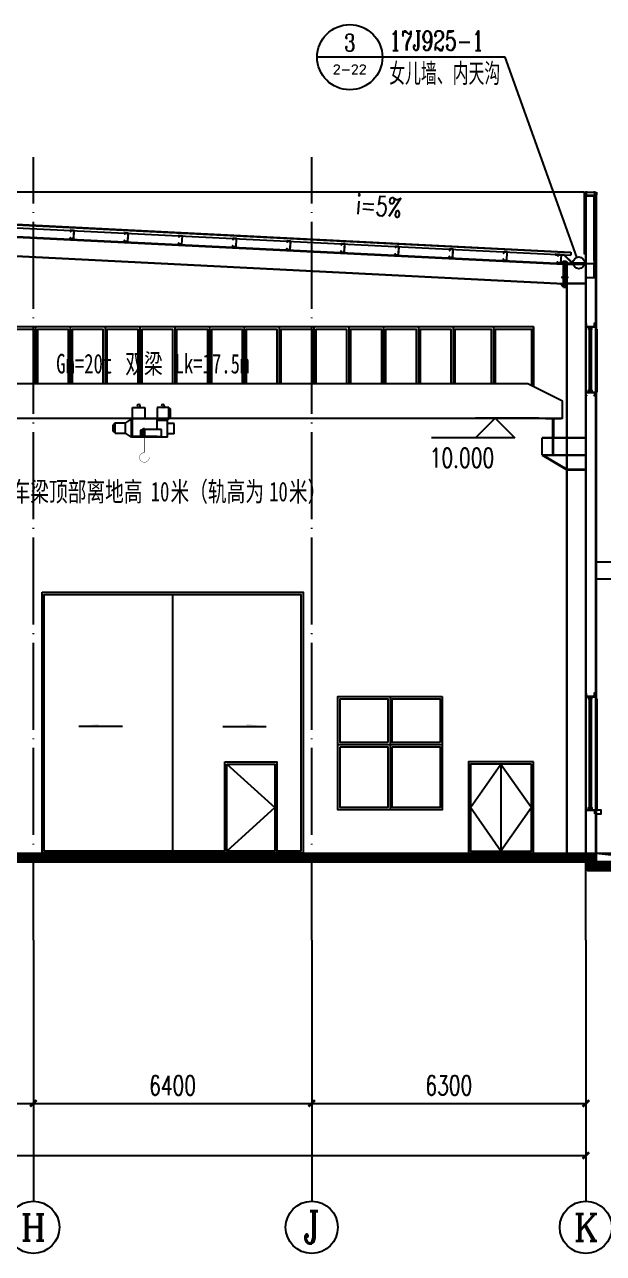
# Model space of a CAD drawing. Extents: x 1900113 to 2270874, y 17288394 to 17931430.
# Drawn here: x 2237891 to 2251197, y 17372442 to 17400693 of the extents above; entities that cross this region are included whole.
import ezdxf
from ezdxf.enums import TextEntityAlignment as Align

# ---------------------------------------------------------------- set-up
doc = ezdxf.new("R2010")
doc.units = 0
doc.header["$LTSCALE"] = 1000
doc.header["$MEASUREMENT"] = 0
doc.linetypes.add('DOTE', pattern=[2.42, 2, -0.2, 0.02, -0.2])
doc.layers.get('Defpoints').update_dxf_attribs({"color": 250})
for name, color, linetype in [('0 - 立面线', 7, 'Continuous'), ('AXIS_TEXT', 7, 'Continuous'), ('AXIS_外部', 171, 'Continuous'), ('COLUMN', 2, 'Continuous'), ('DIM_IDEN', 171, 'Continuous'), ('DOTE', 1, 'DOTE'), ('PUB_DIM', 161, 'Continuous'), ('PUB_TEXT', 7, 'Continuous'), ('WALL', 9, 'Continuous'), ('WINDOW', 140, 'Continuous'), ('YS', 130, 'Continuous'), ('梁柱', 3, 'Continuous'), ('窗', 132, 'Continuous'), ('立面线条', 7, 'Continuous')]:
    doc.layers.add(name, color=color, linetype=linetype)
doc.styles.add('_TCH_AXIS', font='COMPLEX', dxfattribs={"bigfont": 'GBCBIG'})
doc.styles.add('_TCH_DIM', font='SIMPLEX', dxfattribs={"bigfont": 'GBCBIG'})
doc.styles.add('_TCH_DIM_T3', font='SIMPLEX', dxfattribs={"width": 0.705882, "bigfont": 'GBCBIG'})
doc.styles.add('_TCH_LABEL', font='COMPLEX', dxfattribs={"bigfont": 'GBCBIG'})
doc.styles.add('COMPLEX', font='COMPLEX')
doc.styles.add('HT', font='simhei.ttf', dxfattribs={"width": 0.7})
doc.dimstyles.new('_TCH_ARCH&&150', dxfattribs={"dimtxt": 446.25, "dimasz": 150, "dimexe": 375, "dimexo": 450, "dimgap": 189.375, "dimtad": 1, "dimdec": 0, "dimzin": 0, "dimdsep": 46, "dimtxsty": '_TCH_DIM_T3', "dimblk": 'ARCHTICK', "dimcen": 0.09, "dimclrt": 7, "dimazin": 2, "dimtfac": 1, "dimtdec": 0, "dimtix": 1, "dimtmove": 2, "dimatfit": 3, "dimfxl": 0, "dimtolj": 1, "dimtzin": 0, "dimarcsym": 0})

# ---------------------------------------------------------------- blocks, each defined once
blk = doc.blocks.new('A$C6E6B7AEC')
at = {"layer": 'YS'}
for p, q in [((0, 0), (0, 75)), ((0, 75), (20, 75)), ((2, 2), (2, 72)), ((2, 72), (20, 72)), ((198, 2), (2, 2)), ((20, 72), (20, 75)), ((180, 75), (200, 75)), ((180, 72), (180, 75)), ((180, 72), (198, 72)), ((198, 72), (198, 2)), ((200, 75), (200, 0)), ((200, 0), (0, 0))]:
    blk.add_line(p, q, dxfattribs=at)
blk = doc.blocks.new('A$C25862AEB')
at = {"layer": 'YS'}
for p, q in [((200, 75), (0, 75)), ((0, 75), (0, 0)), ((0, 0), (20, 0)), ((198, 72), (2, 72)), ((2, 72), (2, 2)), ((2, 2), (20, 2)), ((205, 81), (5, 81)), ((5, 81), (5, 75)), ((205, 75), (5, 75)), ((20, 2), (20, 0)), ((180, 2), (198, 2)), ((180, 2), (180, 0)), ((180, 0), (200, 0)), ((198, 2), (198, 72)), ((200, 0), (200, 75))]:
    blk.add_line(p, q, dxfattribs=at)
blk = doc.blocks.new('A$C53AF4E09')
at = {"layer": 'COLUMN'}
blk.add_hatch(color=256, dxfattribs=at).paths.add_polyline_path([(350, 450), (0, 450), (0, 440), (170, 440), (170, 10), (0, 10), (0, 0), (350, 0), (350, 10), (180, 10), (180, 440), (350, 440)])
blk.add_lwpolyline([(0, 440), (0, 450), (350, 450), (350, 440), (180, 440), (180, 10), (350, 10), (350, 0), (0, 0), (0, 10), (170, 10), (170, 440)], close=True, dxfattribs=at)
blk = doc.blocks.new('A$C1CF62CEA')
at = {"color": 7}
for p, q in [((448, 1264), (731, 1264)), ((448, 1007), (448, 1264)), ((731, 1264), (731, 1007)), ((1279, 1264), (1012, 1264)), ((1012, 1264), (1012, 1007)), ((1279, 1007), (1279, 1264)), ((1279, 1264), (1318, 1226)), ((1318, 1044), (1318, 1226)), ((47, 913), (0, 867)), ((0, 723), (0, 867)), ((47, 677), (47, 913)), ((47, 913), (282, 913)), ((424, 1007), (282, 913)), ((282, 677), (282, 913)), ((1012, 1007), (424, 1007)), ((424, 583), (424, 1007)), ((448, 599), (448, 1007)), ((1012, 1007), (1279, 1007)), ((1012, 756), (1012, 1007)), ((1012, 975), (1247, 975)), ((1247, 583), (1247, 975)), ((1404, 897), (1247, 897)), ((1279, 1007), (1318, 1044)), ((1404, 662), (1404, 897)), ((47, 677), (0, 723)), ((47, 677), (282, 677)), ((424, 583), (282, 677)), ((1247, 583), (424, 583)), ((679, 599), (448, 599)), ((679, 744), (632, 744)), ((632, 744), (632, 599)), ((718, 779), (679, 756)), ((679, 756), (679, 583)), ((718, 779), (718, 583)), ((1110, 756), (718, 756)), ((718, 756), (718, 599)), ((1012, 599), (718, 599)), ((1012, 599), (1110, 599)), ((1110, 599), (1110, 756)), ((1404, 662), (1247, 662))]:
    blk.add_line(p, q, dxfattribs=at)
at = {"color": 7, "linetype": 'ByBlock', "const_width": 7.84}
blk.add_lwpolyline([(830, 116, -2.414214), (718, 227), (718, 583)], format="xyb", dxfattribs=at)
at = {"color": 7, "extrusion": (0, 0, -1)}
for centre in [(589, 1299), (1145, 1299)]:
    blk.add_ellipse(centre, major_axis=(24.4, 24.4), ratio=1, start_param=3.926991, end_param=10.210176, dxfattribs=at)
blk = doc.blocks.new('A$C6EE6551E')
at = {"layer": 'COLUMN'}
blk.add_hatch(color=256, dxfattribs=at).paths.add_polyline_path([(5, 195), (75, 200), (77, 175), (82, 175), (80, 205), (0, 200), (13, 0), (93, 5), (91, 35), (86, 35), (88, 10), (18, 5)])
blk.add_lwpolyline([(93, 5), (13, 0), (0, 200), (80, 205), (82, 175), (77, 175), (75, 200), (5, 195), (18, 5), (88, 10), (86, 35), (91, 35)], close=True, dxfattribs=at)
blk = doc.blocks.new('_ArchTick')
at = {"color": 0, "linetype": 'ByBlock', "const_width": 0.4}
blk.add_lwpolyline([(-0.5, -0.5), (0.5, 0.5)], dxfattribs=at)
blk = doc.blocks.new('*D160')
at = {"layer": 'AXIS_外部', "color": 0, "lineweight": -2}
for p, q in [((2244493, 17376904), (2244493, 17375517)), ((2250793, 17376904), (2250793, 17375517)), ((2244493, 17375892), (2250793, 17375892))]:
    blk.add_line(p, q, dxfattribs=at)
at = {"layer": 'Defpoints', "color": 0}
for p in [(2244493, 17377354), (2250793, 17377354), (2250793, 17375892)]:
    blk.add_point(p, dxfattribs=at)
at = {"layer": 'AXIS_外部', "color": 0, "lineweight": -2, "xscale": 150, "yscale": 150, "zscale": 150, "rotation": 180}
blk.add_blockref('_ArchTick', (2244493, 17375892), dxfattribs=at)
at = {"layer": 'AXIS_外部', "color": 0, "lineweight": -2, "xscale": 150, "yscale": 150, "zscale": 150}
blk.add_blockref('_ArchTick', (2250793, 17375892), dxfattribs=at)
at = {"layer": 'AXIS_外部', "color": 7, "insert": (2247643, 17376304), "char_height": 446.2, "attachment_point": 5, "style": '_TCH_DIM_T3'}
blk.add_mtext('\\A1;6300', dxfattribs=at)
blk = doc.blocks.new('*D161')
at = {"layer": 'AXIS_外部', "color": 0, "lineweight": -2}
for p, q in [((2238093, 17376904), (2238093, 17375517)), ((2244493, 17376904), (2244493, 17375517)), ((2238093, 17375892), (2244493, 17375892))]:
    blk.add_line(p, q, dxfattribs=at)
at = {"layer": 'Defpoints', "color": 0}
for p in [(2238093, 17377354), (2244493, 17377354), (2244493, 17375892)]:
    blk.add_point(p, dxfattribs=at)
at = {"layer": 'AXIS_外部', "color": 0, "lineweight": -2, "xscale": 150, "yscale": 150, "zscale": 150, "rotation": 180}
blk.add_blockref('_ArchTick', (2238093, 17375892), dxfattribs=at)
at = {"layer": 'AXIS_外部', "color": 0, "lineweight": -2, "xscale": 150, "yscale": 150, "zscale": 150}
blk.add_blockref('_ArchTick', (2244493, 17375892), dxfattribs=at)
at = {"layer": 'AXIS_外部', "color": 7, "insert": (2241293, 17376304), "char_height": 446.2, "attachment_point": 5, "style": '_TCH_DIM_T3'}
blk.add_mtext('\\A1;6400', dxfattribs=at)
blk = doc.blocks.new('*D162')
at = {"layer": 'AXIS_外部', "color": 0, "lineweight": -2}
for p, q in [((2231793, 17376904), (2231793, 17375517)), ((2238093, 17376904), (2238093, 17375517)), ((2231793, 17375892), (2238093, 17375892))]:
    blk.add_line(p, q, dxfattribs=at)
at = {"layer": 'Defpoints', "color": 0}
for p in [(2231793, 17377354), (2238093, 17377354), (2238093, 17375892)]:
    blk.add_point(p, dxfattribs=at)
at = {"layer": 'AXIS_外部', "color": 0, "lineweight": -2, "xscale": 150, "yscale": 150, "zscale": 150, "rotation": 180}
blk.add_blockref('_ArchTick', (2231793, 17375892), dxfattribs=at)
at = {"layer": 'AXIS_外部', "color": 0, "lineweight": -2, "xscale": 150, "yscale": 150, "zscale": 150}
blk.add_blockref('_ArchTick', (2238093, 17375892), dxfattribs=at)
at = {"layer": 'AXIS_外部', "color": 7, "insert": (2234943, 17376304), "char_height": 446.2, "attachment_point": 5, "style": '_TCH_DIM_T3'}
blk.add_mtext('\\A1;6300', dxfattribs=at)
blk = doc.blocks.new('*D169')
at = {"layer": 'AXIS_外部', "color": 0, "lineweight": -2}
for p, q in [((2193793, 17376304), (2193793, 17374317)), ((2250793, 17376304), (2250793, 17374317)), ((2193793, 17374692), (2250793, 17374692))]:
    blk.add_line(p, q, dxfattribs=at)
at = {"layer": 'Defpoints', "color": 0}
for p in [(2193793, 17376754), (2250793, 17376754), (2250793, 17374692)]:
    blk.add_point(p, dxfattribs=at)
at = {"layer": 'AXIS_外部', "color": 0, "lineweight": -2, "xscale": 150, "yscale": 150, "zscale": 150, "rotation": 180}
blk.add_blockref('_ArchTick', (2193793, 17374692), dxfattribs=at)
at = {"layer": 'AXIS_外部', "color": 0, "lineweight": -2, "xscale": 150, "yscale": 150, "zscale": 150}
blk.add_blockref('_ArchTick', (2250793, 17374692), dxfattribs=at)
at = {"layer": 'AXIS_外部', "color": 7, "insert": (2222293, 17375104), "char_height": 446.2, "attachment_point": 5, "style": '_TCH_DIM_T3'}
blk.add_mtext('\\A1;57000', dxfattribs=at)
blk = doc.blocks.new('_AXISO')
blk.add_circle((0, 0), 0.5)
at = {"layer": 'AXIS_TEXT', "style": 'COMPLEX', "width": 1.041667}
blk.add_attdef('A', text='', height=0.56, dxfattribs=at).set_placement((-0.25, -0.28), (0.25, -0.28), align=Align.FIT)

msp = doc.modelspace()

# ---------------------------------------------------------------- hatches: boundary and pattern name
at = {"layer": 'WINDOW'}
for points in [[(2239139.4, 17384553.9), (2239589.4, 17384553.9), (2239589.4, 17384613.9)], [(2243445.6, 17384553.9), (2242995.6, 17384553.9), (2242995.6, 17384613.9)]]:
    msp.add_hatch(color=250, dxfattribs=at).paths.add_polyline_path(points)
at = {"layer": '立面线条'}
msp.add_hatch(color=256, dxfattribs=at).paths.add_polyline_path([(2250496.7, 17395205.9), (2250298.1, 17395401.5), (2250092.6, 17395411.8), (2250092.6, 17395401.8), (2250293.8, 17395391.7), (2250492.6, 17395195.9), (2250791.5, 17395195.9), (2250791.5, 17395495.9), (2250781.5, 17395495.9), (2250781.5, 17395205.9)])

# ---------------------------------------------------------------- linework, layer by layer
for p, q in [((2250750.3, 17396841.9), (2235792.5, 17396841.9)), ((2251042.5, 17393689.2), (2251042.5, 17392241.9)), ((2251042.5, 17385189.2), (2251042.5, 17382641.9))]:
    msp.add_line(p, q)
for points, const_width in [([(2250357.5, 17395226.9), (2250267.5, 17395226.9)], 5), ([(2250357.5, 17395126), (2250267.5, 17395126)], 5), ([(2250357.5, 17394984.3), (2250267.5, 17394984.3)], 5), ([(2250357.5, 17394783.4), (2250267.5, 17394783.4)], 5), ([(2250357.5, 17394783.4), (2250267.5, 17394783.4)], 5), ([(2250357.5, 17394682.6), (2250267.5, 17394682.6)], 5), ([(2191954.8, 17381541.9), (2250932.5, 17381541.9), (2250932.5, 17381341.9), (2252792.5, 17381341.9)], 200)]:
    msp.add_lwpolyline(points, dxfattribs=dict(const_width=const_width))
for points in [[(2250282.5, 17394873.9), (2250252.5, 17394873.9), (2250252.5, 17394893.9), (2250282.5, 17394893.9)], [(2250342.5, 17394893.9), (2250372.5, 17394893.9), (2250372.5, 17394873.9), (2250342.5, 17394873.9)], [(2251035, 17382641.9), (2251135, 17382641.9), (2251135, 17382541.9), (2251035, 17382541.9)], [(2191954.8, 17381641.9), (2251032.5, 17381641.9), (2251032.5, 17381441.9), (2252792.5, 17381441.9)], [(2191954.8, 17381441.9), (2250832.5, 17381441.9), (2250832.5, 17381241.9), (2252792.5, 17381241.9)]]:
    msp.add_lwpolyline(points)
at = {"color": 250}
msp.add_lwpolyline([(2249592.5, 17392364.4), (2249592.5, 17393741.9), (2231992.5, 17393741.9)], dxfattribs=at)
at = {"color": 2, "ltscale": 5}
msp.add_lwpolyline([(2232092.5, 17391641.9), (2250257.5, 17391641.9), (2250257.5, 17392031.9), (2249457.5, 17392431.9), (2232892.5, 17392431.9), (2232092.5, 17392031.9)], close=True, dxfattribs=at)
msp.add_lwpolyline([(2252832.5, 17381441.9), (2251032.5, 17381441.9), (2251032.5, 17381641.9)], close=True)
at = {"layer": '0 - 立面线', "color": 250}
for p, q in [((2238142.5, 17393741.9), (2238142.5, 17392431.9)), ((2238942.5, 17393741.9), (2238942.5, 17392431.9)), ((2239742.5, 17393741.9), (2239742.5, 17392431.9)), ((2240542.5, 17393741.9), (2240542.5, 17392431.9)), ((2241342.5, 17393741.9), (2241342.5, 17392431.9)), ((2242142.5, 17393741.9), (2242142.5, 17392431.9)), ((2242942.5, 17393741.9), (2242942.5, 17392431.9)), ((2243742.5, 17393741.9), (2243742.5, 17392431.9)), ((2244542.5, 17393741.9), (2244542.5, 17392431.9)), ((2245342.5, 17393741.9), (2245342.5, 17392431.9)), ((2246142.5, 17393741.9), (2246142.5, 17392431.9)), ((2246942.5, 17393741.9), (2246942.5, 17392431.9)), ((2247742.5, 17393741.9), (2247742.5, 17392431.9)), ((2248667.5, 17393741.9), (2248667.5, 17392431.9)), ((2249592.5, 17393741.9), (2249592.5, 17392364.4)), ((2241292.5, 17387591.9), (2241292.5, 17381691.9)), ((2246292.5, 17385241.9), (2246292.5, 17382641.9)), ((2245092.5, 17384141.9), (2247492.5, 17384141.9))]:
    msp.add_line(p, q, dxfattribs=at)
at = {"layer": '0 - 立面线'}
msp.add_lwpolyline([(2252532.5, 17388341.9), (2252532.5, 17387941.9), (2251032.5, 17387941.9), (2251032.5, 17388341.9)], close=True, dxfattribs=at)
at = {"layer": '0 - 立面线', "color": 250}
for points in [[(2238292.5, 17387641.9), (2244292.5, 17387641.9), (2244292.5, 17381641.9), (2238292.5, 17381641.9)], [(2242492.5, 17383741.9), (2243692.5, 17383741.9), (2243692.5, 17381641.9), (2242492.5, 17381641.9)], [(2249592.5, 17383741.9), (2248092.5, 17383741.9), (2248092.5, 17381641.9), (2249592.5, 17381641.9)]]:
    msp.add_lwpolyline(points, close=True, dxfattribs=at)
msp.add_lwpolyline([(2247492.5, 17385241.9), (2247492.5, 17382641.9), (2245092.5, 17382641.9), (2245092.5, 17385241.9), (2247492.5, 17385241.9)], dxfattribs=at)
at = {"layer": 'AXIS_外部'}
for p, q in [((2238092.5, 17379641.9), (2238092.5, 17373641.9)), ((2244492.5, 17379641.9), (2244492.5, 17373641.9)), ((2250792.5, 17379641.9), (2250792.5, 17373641.9))]:
    msp.add_line(p, q, dxfattribs=at)
at = {"layer": 'COLUMN'}
msp.add_lwpolyline([(2250496.7, 17395205.9), (2250298.1, 17395401.5), (2250092.6, 17395411.8), (2250092.6, 17395401.8), (2250293.8, 17395391.7), (2250492.6, 17395195.9), (2250791.5, 17395195.9), (2250791.5, 17395495.9), (2250791.5, 17395495.9), (2250781.5, 17395495.9), (2250781.5, 17395205.9)], close=True, dxfattribs=at)
msp.add_lwpolyline([(2250791.5, 17395205.9), (2250495.7, 17395205.9), (2250297.1, 17395401.5), (2250092.6, 17395411.8), (2250092.6, 17395401.8), (2250292.8, 17395391.7), (2250491.6, 17395195.9), (2250791.5, 17395195.9)], dxfattribs=at)
at = {"layer": 'DIM_IDEN'}
for p, q in [((2246115.7, 17399943.4), (2244615.7, 17399943.4)), ((2248937.1, 17399943.4), (2246115.7, 17399943.4)), ((2250586.9, 17395342.4), (2248937.1, 17399943.4))]:
    msp.add_line(p, q, dxfattribs=at)
for centre, radius in [((2245365.7, 17399943.4), 750), ((2250632.2, 17395215.9), 134.4)]:
    msp.add_circle(centre, radius, dxfattribs=at)
at = {"layer": 'DOTE'}
for p, q in [((2238092.5, 17379641.9), (2238092.5, 17397641.9)), ((2244492.5, 17379641.9), (2244492.5, 17397641.9)), ((2250792.5, 17379641.9), (2250792.5, 17396841.9)), ((2250792.5, 17396841.9), (2250792.5, 17381641.9)), ((2191933.2, 17381641.9), (2255340, 17381641.9))]:
    msp.add_line(p, q, dxfattribs=at)
at = {"layer": 'PUB_DIM'}
for p, q in [((2248709.2, 17391641.9), (2248259.2, 17391191.9)), ((2249709.2, 17391641.9), (2248259.2, 17391641.9)), ((2248709.2, 17391641.9), (2249159.2, 17391191.9)), ((2249159.2, 17391191.9), (2247246.7, 17391191.9))]:
    msp.add_line(p, q, dxfattribs=at)
msp.add_lwpolyline([(2244774.5, 17396238.7, 0, 0, 0), (2246818.2, 17396077.7, 120, 0, 0), (2247266.8, 17396042.4, 0, 0, 0)], format="xyseb", dxfattribs=at)
at = {"layer": 'WALL'}
msp.add_line((2250782.5, 17396841.9), (2251032.5, 17396841.9), dxfattribs=at)
at = {"layer": 'WALL', "color": 3}
for p, q in [((2250782.5, 17396841.9), (2250782.5, 17381641.9)), ((2250792.5, 17396841.9), (2250792.5, 17381641.9))]:
    msp.add_line(p, q, dxfattribs=at)
at = {"layer": 'WALL', "color": 7}
for p, q in [((2251012.5, 17396841.9), (2251012.5, 17381641.9)), ((2251032.5, 17396841.9), (2251032.5, 17381641.9))]:
    msp.add_line(p, q, dxfattribs=at)
at = {"layer": 'WINDOW', "color": 250}
msp.add_line((2248842.5, 17383691.9), (2248842.5, 17381691.9), dxfattribs=at)
for points in [[(2237392.5, 17392431.9), (2237392.5, 17393691.9), (2238092.5, 17393691.9), (2238092.5, 17392431.9)], [(2238192.5, 17392431.9), (2238192.5, 17393691.9), (2238892.5, 17393691.9), (2238892.5, 17392431.9)], [(2238992.5, 17392431.9), (2238992.5, 17393691.9), (2239692.5, 17393691.9), (2239692.5, 17392431.9)], [(2239792.5, 17392431.9), (2239792.5, 17393691.9), (2240492.5, 17393691.9), (2240492.5, 17392431.9)], [(2240592.5, 17392431.9), (2240592.5, 17393691.9), (2241292.5, 17393691.9), (2241292.5, 17392431.9)], [(2241392.5, 17392431.9), (2241392.5, 17393691.9), (2242092.5, 17393691.9), (2242092.5, 17392431.9)], [(2242192.5, 17392431.9), (2242192.5, 17393691.9), (2242892.5, 17393691.9), (2242892.5, 17392431.9)], [(2242992.5, 17392431.9), (2242992.5, 17393691.9), (2243692.5, 17393691.9), (2243692.5, 17392431.9)], [(2243792.5, 17392431.9), (2243792.5, 17393691.9), (2244492.5, 17393691.9), (2244492.5, 17392431.9)], [(2244592.5, 17392431.9), (2244592.5, 17393691.9), (2245292.5, 17393691.9), (2245292.5, 17392431.9)], [(2245392.5, 17392431.9), (2245392.5, 17393691.9), (2246092.5, 17393691.9), (2246092.5, 17392431.9)], [(2246192.5, 17392431.9), (2246192.5, 17393691.9), (2246892.5, 17393691.9), (2246892.5, 17392431.9)], [(2246992.5, 17392431.9), (2246992.5, 17393691.9), (2247692.5, 17393691.9), (2247692.5, 17392431.9)], [(2247792.5, 17392431.9), (2247792.5, 17393691.9), (2248617.5, 17393691.9), (2248617.5, 17392431.9)], [(2248717.5, 17392431.9), (2248717.5, 17393691.9), (2249542.5, 17393691.9), (2249542.5, 17392389.4)], [(2242492.5, 17381691.9), (2238342.5, 17381691.9), (2238342.5, 17387591.9), (2244242.5, 17387591.9), (2244242.5, 17381691.9), (2243692.5, 17381691.9)], [(2240139.4, 17384553.9), (2239139.4, 17384553.9)], [(2242445.6, 17384553.9), (2243445.6, 17384553.9)], [(2242542.5, 17383691.9), (2243642.5, 17382691.9), (2242542.5, 17381691.9)]]:
    msp.add_lwpolyline(points, dxfattribs=at)
for points in [[(2246242.5, 17384191.9), (2245142.5, 17384191.9), (2245142.5, 17385191.9), (2246242.5, 17385191.9)], [(2247442.5, 17384191.9), (2246342.5, 17384191.9), (2246342.5, 17385191.9), (2247442.5, 17385191.9)], [(2245142.5, 17384091.9), (2246242.5, 17384091.9), (2246242.5, 17382691.9), (2245142.5, 17382691.9)], [(2246342.5, 17384091.9), (2247442.5, 17384091.9), (2247442.5, 17382691.9), (2246342.5, 17382691.9)], [(2242542.5, 17383691.9), (2243642.5, 17383691.9), (2243642.5, 17381691.9), (2242542.5, 17381691.9)], [(2249542.5, 17383691.9), (2248142.5, 17383691.9), (2248142.5, 17381691.9), (2249542.5, 17381691.9)], [(2248842.5, 17383691.9), (2249542.5, 17382691.9), (2248842.5, 17381691.9), (2248142.5, 17382691.9)]]:
    msp.add_lwpolyline(points, close=True, dxfattribs=at)
at = {"layer": 'YS', "const_width": 8}
for points in [[(2250774.8, 17396761.2), (2250750.3, 17396781.4), (2250750.3, 17396841.9), (2251058.5, 17396841.9), (2251058.5, 17396781.4), (2251034, 17396761.2)], [(2251003.6, 17393840.8), (2251003.6, 17393734.8), (2251042.5, 17393734.8), (2251042.5, 17393689.2), (2251011, 17393705.2)], [(2250801.8, 17392302.5), (2250801.8, 17392241.9), (2251042.5, 17392241.9), (2251042.5, 17392159.6), (2251018, 17392133.2)], [(2251003.6, 17385340.8), (2251003.6, 17385234.8), (2251042.5, 17385234.8), (2251042.5, 17385189.2), (2251011, 17385205.2)], [(2250801.8, 17382702.5), (2250801.8, 17382641.9), (2251042.5, 17382641.9), (2251042.5, 17382559.6), (2251018, 17382533.2)]]:
    msp.add_lwpolyline(points, dxfattribs=at)
at = {"layer": '梁柱'}
for p, q in [((2251012.5, 17396760.9), (2250792.5, 17396760.9)), ((2250800.5, 17395272.9), (2250800.5, 17396760.9)), ((2250984.5, 17396750.9), (2250800.5, 17396750.9)), ((2250984.5, 17395272.9), (2250984.5, 17396760.9)), ((2250992.5, 17394871.9), (2250992.5, 17396760.9)), ((2231792.5, 17396397.1), (2250448, 17395464.3)), ((2231833.7, 17396383.9), (2250448, 17395454.3)), ((2232368, 17396281.8), (2250448, 17395394.2)), ((2232353.8, 17396069.6), (2250282.5, 17395182.2)), ((2232355.1, 17396089.5), (2250282.5, 17395202.2)), ((2232325, 17395638), (2250282.5, 17394733)), ((2232325.7, 17395648), (2250282.5, 17394743)), ((2250448, 17395464.3), (2250448, 17395394.2)), ((2250448, 17395450.1), (2250448, 17395404.3)), ((2250282.5, 17395251.9), (2250236.4, 17395205.7)), ((2250282.5, 17394657.6), (2250282.5, 17395251.9)), ((2250282.5, 17395251.9), (2250342.5, 17395251.9)), ((2250312.5, 17394657.6), (2250312.5, 17395251.9)), ((2250342.5, 17394657.6), (2250342.5, 17395251.9)), ((2250342.5, 17395251.9), (2250392.5, 17395201.9)), ((2250485.5, 17395201.9), (2250342.5, 17395201.9)), ((2250342.5, 17395191.9), (2250782.5, 17395191.9)), ((2250342.5, 17395181.9), (2250782.5, 17395181.9)), ((2250352.5, 17381641.9), (2250352.5, 17395191.9)), ((2250362.5, 17381641.9), (2250362.5, 17395191.9)), ((2250992.5, 17395191.9), (2250792.5, 17395191.9)), ((2250800.5, 17394871.9), (2250800.5, 17395191.9)), ((2250984.5, 17394871.9), (2250984.5, 17395191.9)), ((2250992.5, 17394871.9), (2250792.5, 17394871.9)), ((2250282.5, 17394657.6), (2250202.5, 17394737.6)), ((2250282.5, 17394657.6), (2250342.5, 17394657.6)), ((2250782.5, 17394743.6), (2250362.5, 17394743.6)), ((2250782.5, 17394733.6), (2250362.5, 17394733.6)), ((2250352.5, 17391191.9), (2249792.5, 17391191.9)), ((2249792.5, 17390791.9), (2249792.5, 17391191.9)), ((2250352.5, 17391181.9), (2249792.5, 17391181.9)), ((2250037.5, 17390801.9), (2250037.5, 17391181.9)), ((2250047.5, 17390801.9), (2250047.5, 17391181.9)), ((2250782.5, 17391191.9), (2250362.5, 17391191.9)), ((2250782.5, 17391181.9), (2250362.5, 17391181.9)), ((2249792.5, 17390801.9), (2250352.5, 17390801.9)), ((2249792.5, 17390791.9), (2250352.5, 17390457)), ((2249792.5, 17390791.9), (2250352.5, 17390791.9)), ((2249808.3, 17390791.9), (2250352.5, 17390469.9)), ((2250362.5, 17390801.9), (2250782.5, 17390801.9)), ((2250362.5, 17390791.9), (2250782.5, 17390791.9)), ((2250362.5, 17390469.9), (2250782.5, 17390469.9)), ((2250362.5, 17390459.9), (2250782.5, 17390459.9))]:
    msp.add_line(p, q, dxfattribs=at)
at = {"layer": '窗'}
for p, q in [((2250782.5, 17393741.9), (2251032.5, 17393741.9)), ((2250872.5, 17393691.2), (2250872.5, 17392292.1)), ((2250912.5, 17393691.2), (2250912.5, 17392292.1)), ((2250792.5, 17392241.9), (2251042.5, 17392241.9)), ((2250782.5, 17385241.9), (2251032.5, 17385241.9)), ((2250872.5, 17385191.2), (2250872.5, 17382692.1)), ((2250912.5, 17385191.2), (2250912.5, 17382692.1)), ((2250792.5, 17382641.9), (2251042.5, 17382641.9))]:
    msp.add_line(p, q, dxfattribs=at)
at = {"layer": '窗', "color": 6}
for points in [[(2250929.2, 17393741.4), (2250854.5, 17393741.4), (2250854.5, 17393691.2), (2250929.2, 17393691.2)], [(2250925.4, 17393737.7), (2250858.2, 17393737.7), (2250858.2, 17393695), (2250925.4, 17393695)], [(2250929.2, 17392241.9), (2250854.5, 17392241.9), (2250854.5, 17392292.1), (2250929.2, 17392292.1)], [(2250925.4, 17392245.6), (2250858.2, 17392245.6), (2250858.2, 17392288.3), (2250925.4, 17392288.3)], [(2250929.2, 17385241.4), (2250854.5, 17385241.4), (2250854.5, 17385191.2), (2250929.2, 17385191.2)], [(2250925.4, 17385237.7), (2250858.2, 17385237.7), (2250858.2, 17385195), (2250925.4, 17385195)], [(2250929.2, 17382641.9), (2250854.5, 17382641.9), (2250854.5, 17382692.1), (2250929.2, 17382692.1)], [(2250925.4, 17382645.6), (2250858.2, 17382645.6), (2250858.2, 17382688.3), (2250925.4, 17382688.3)]]:
    msp.add_lwpolyline(points, close=True, dxfattribs=at)
at = {"layer": '立面线条'}
for p, q in [((2250762.5, 17395411.9), (2250762.5, 17396841.9)), ((2250782.5, 17396841.9), (2250762.5, 17396841.9)), ((2250782.5, 17395411.9), (2250762.5, 17395411.9))]:
    msp.add_line(p, q, dxfattribs=at)

# ---------------------------------------------------------------- block references
at = {"xscale": -1}
for name, p in [('A$C6E6B7AEC', (2251000.5, 17396766.9)), ('A$C6E6B7AEC', (2250992.5, 17395197.9)), ('A$C25862AEB', (2250997.5, 17392160.9)), ('A$C25862AEB', (2250997.5, 17382560.9))]:
    msp.add_blockref(name, p, dxfattribs=at)
at = {"rotation": 180}
for p in [(2250997.5, 17393822.4), (2250997.5, 17385322.4)]:
    msp.add_blockref('A$C25862AEB', p, dxfattribs=at)
at = {"color": 2, "ltscale": 5}
msp.add_blockref('A$C1CF62CEA', (2239926, 17390625.2), dxfattribs=at)
at = {"layer": 'AXIS_外部'}
ref = msp.add_blockref('_AXISO', (2238092.5, 17373041.9), dxfattribs=dict(at, xscale=1200, yscale=1200, zscale=1200))
ref.add_attrib('A', 'H', dxfattribs={"layer": 'AXIS_TEXT', "height": 608.3, "style": '_TCH_AXIS'}).set_placement((2237802.9, 17372737.7), (2238382.2, 17372737.7), align=Align.FIT)
ref = msp.add_blockref('_AXISO', (2244492.5, 17373041.9), dxfattribs=dict(at, xscale=1200, yscale=1200, zscale=1200))
ref.add_attrib('A', 'J', dxfattribs={"layer": 'AXIS_TEXT', "height": 744.1, "style": '_TCH_AXIS'}).set_placement((2244297.6, 17372669.8), (2244687.4, 17372669.8), align=Align.FIT)
ref = msp.add_blockref('_AXISO', (2250792.5, 17373041.9), dxfattribs=dict(at, xscale=1200, yscale=1200, zscale=1200))
ref.add_attrib('A', 'K', dxfattribs={"layer": 'AXIS_TEXT', "height": 622.9, "style": '_TCH_AXIS'}).set_placement((2250510.7, 17372730.4), (2251074.3, 17372730.4), align=Align.FIT)
at = {"layer": 'COLUMN', "extrusion": (6.78588e-07, -4.51027e-08, -1), "zscale": -1, "rotation": 359.6195555368155}
for p in [(-2239030.5, 17395759.9, 0.7), (-2240275.1, 17395698.3, 0.7), (-2241519.6, 17395636.7, 0.7), (-2242764.2, 17395575, 0.7), (-2244008.7, 17395513.4, 0.7), (-2245253.3, 17395451.8, 0.7), (-2246497.8, 17395390.2, 0.7), (-2247742.4, 17395328.6, 0.7), (-2248986.9, 17395267, 0.7), (-2250231.2, 17395201.2, 21.2)]:
    msp.add_blockref('A$C6EE6551E', p, dxfattribs=at)
at = {"layer": 'COLUMN'}
msp.add_blockref('A$C53AF4E09', (2249867.5, 17391191.9), dxfattribs=at)

# ---------------------------------------------------------------- texts
at = {"layer": 'PUB_TEXT', "style": '_TCH_LABEL'}
for s, height, p, p2 in [('3', 391.5, (2245235.2, 17400082.2), (2245496.2, 17400082.2)), ('2-22', 204.59, (2244976, 17399564.3), (2245755.4, 17399564.3))]:
    msp.add_text(s, height=height, dxfattribs=at).set_placement(p, p2, align=Align.FIT)
at = {"layer": 'PUB_TEXT'}
for s, height, style, width, p in [('17J925-1', 446.25, '_TCH_LABEL', 0.705882, (2246273.2, 17400100.9)), ('Gn=20t', 450.63, 'HT', 0.7, (2238617.9, 17392672.4)), ('双梁', 450.63, 'HT', 0.7, (2240205.8, 17392672.4)), ('Lk=17.5m', 450.63, 'HT', 0.7, (2241339.9, 17392672.4)), ('10.000', 446.25, '_TCH_DIM', 0.705882, (2247201.7, 17390509.4)), ('吊车梁顶部离地高', 450.63, 'HT', 0.7, (2237161.2, 17389731)), ('米（轨高为', 450.63, 'HT', 0.7, (2241244.2, 17389731)), ('米）', 450.63, 'HT', 0.7, (2243966.3, 17389731)), ('10', 450.63, 'HT', 0.7, (2240790.6, 17389731)), ('10', 450.63, 'HT', 0.7, (2243512.6, 17389731))]:
    msp.add_text(s, height=height, dxfattribs=dict(at, style=style, width=width)).set_placement(p)
at = {"layer": 'PUB_TEXT', "style": '_TCH_LABEL'}
msp.add_text('女儿墙、内天沟', height=506.38, dxfattribs=at).set_placement((2246273.2, 17399305.6))
at = {"layer": 'PUB_TEXT', "style": '_TCH_DIM', "width": 0.705882}
msp.add_text('i=5%', height=446.25, rotation=355.49504, dxfattribs=at).set_placement((2245494.7, 17396339.8))

# ---------------------------------------------------------------- dimensions: what is measured, and where the dimension line sits
at = {"layer": 'AXIS_外部'}
for p1, p2, distance, picture, middle in [((2231792.5, 17377354.4), (2238092.5, 17377354.4), -1462.5, '*D162', (2234942.5, 17376304.4)), ((2238092.5, 17377354.4), (2244492.5, 17377354.4), -1462.5, '*D161', (2241292.5, 17376304.4)), ((2244492.5, 17377354.4), (2250792.5, 17377354.4), -1462.5, '*D160', (2247642.5, 17376304.4)), ((2193792.5, 17376754.4), (2250792.5, 17376754.4), -2062.5, '*D169', (2222292.5, 17375104.4))]:
    dim = msp.add_aligned_dim(p1=p1, p2=p2, distance=distance, dimstyle='_TCH_ARCH&&150', dxfattribs=at)
    dim.commit()
    dim.dimension.update_dxf_attribs({"geometry": picture, "text_midpoint": middle})

doc.saveas('drawing.dxf')
